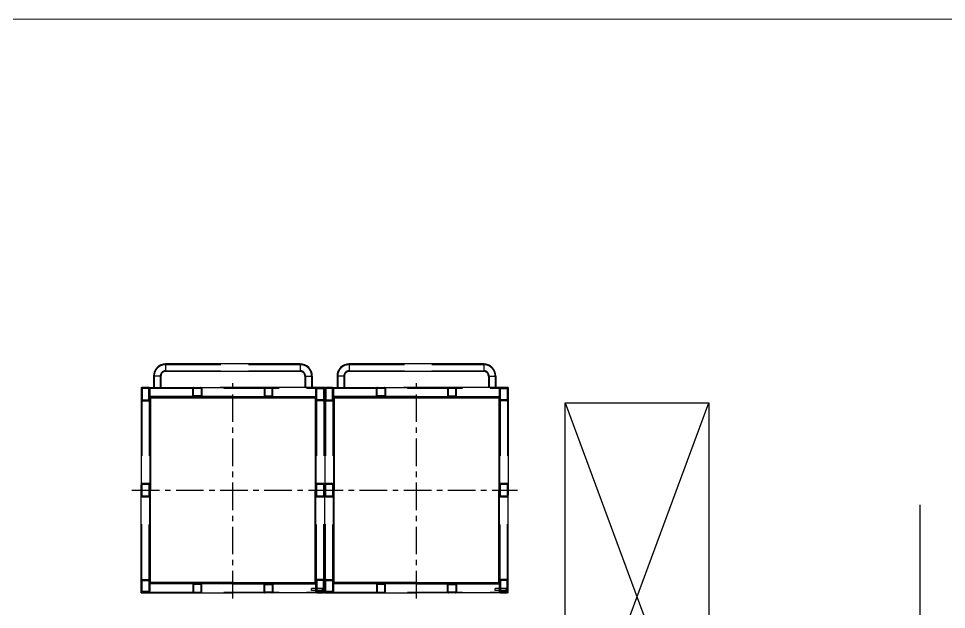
# Model space of a CAD drawing. Header units: millimetres. Extents: x 10462777 to 22643323, y 453826 to 1389191.
# Drawn here: x 11285680 to 11289886, y 586815 to 589493 of the extents above; entities that cross this region are included whole.
import ezdxf

# ---------------------------------------------------------------- set-up
doc = ezdxf.new("R2010")
doc.units = ezdxf.units.MM
doc.header["$LTSCALE"] = 200
doc.header["$MEASUREMENT"] = 0
doc.header["$PDMODE"] = 35
doc.header["$PDSIZE"] = -5
for name, pattern in [('CENTER', [2, 1.25, -0.25, 0.25, -0.25]), ('HIDDEN', [3.75, 2.5, -1.25]), ('PHANTOM', [2.5, 1.25, -0.25, 0.25, -0.25, 0.25, -0.25]), ('STRICHPUNKT2', [18.5, 10, -4, 0.5, -4])]:
    doc.linetypes.add(name, pattern=pattern)
doc.layers.get('0').update_dxf_attribs({"linetype": 'CONTINUOUS'})
doc.layers.get('DEFPOINTS').update_dxf_attribs({"linetype": 'CONTINUOUS'})
for name, color, linetype in [('1 Center', 1, 'CENTER'), ('3 Hidden', 3, 'HIDDEN'), ('7', 7, 'CONTINUOUS'), ('ELEV', 6, 'CONTINUOUS')]:
    doc.layers.add(name, color=color, linetype=linetype)
doc.styles.get("Standard").update_dxf_attribs({"font": 'SYMBOL'})
doc.dimstyles.new('ROMANS', dxfattribs={"dimtxt": 2.5, "dimasz": 2.5, "dimexe": 1.25, "dimexo": 0.625, "dimtad": 1, "dimdec": 4, "dimdsep": 46, "dimlunit": 6, "dimtxsty": 'Standard', "dimcen": 2.5, "dimadec": 0, "dimazin": 0, "dimtfac": 1, "dimtdec": 4, "dimtmove": 0, "dimatfit": 3, "dimfxl": 1, "dimtolj": 1, "dimtzin": 0, "dimarcsym": 0})

# ---------------------------------------------------------------- blocks, each defined once
blk = doc.blocks.new('A$C0CF62632')
at = {"color": 4}
for p, q in [((25.9, 873.6), (25.9, 457.6)), ((25.9, 873.6), (490.9, 873.6)), ((955.9, 873.6), (490.9, 873.6)), ((955.9, 873.6), (955.9, 457.6)), ((25.9, 833.6), (490.9, 833.6)), ((65.9, 457.6), (65.9, 833.6)), ((65.9, 830.6), (65.9, 833.6)), ((68.9, 457.6), (68.9, 833.6)), ((71.9, 457.6), (71.9, 833.6)), ((71.9, 830.6), (490.9, 830.6)), ((955.9, 833.6), (490.9, 833.6)), ((909.9, 830.6), (490.9, 830.6)), ((909.9, 833.6), (909.9, 81.6)), ((912.9, 833.6), (912.9, 81.6)), ((915.9, 457.6), (915.9, 833.6)), ((915.9, 830.6), (915.9, 833.6)), ((1007.8, 817.6), (955.9, 817.6)), ((1007.8, 783.6), (1007.8, 817.6)), ((1007.8, 783.6), (955.9, 783.6)), ((1028.9, 152.1), (1028.9, 763)), ((1062.9, 762.5), (1028.9, 762.5)), ((1062.9, 152.7), (1062.9, 762.5)), ((25.9, 41.6), (25.9, 457.6)), ((65.9, 457.6), (65.9, 81.6)), ((68.9, 457.6), (68.9, 81.6)), ((71.9, 457.6), (71.9, 81.6)), ((915.9, 457.6), (915.9, 81.6)), ((955.9, 41.6), (955.9, 457.6)), ((1007.8, 131.6), (955.9, 131.6)), ((1007.8, 131.6), (1007.8, 97.6)), ((1062.9, 152.7), (1028.9, 152.7)), ((65.9, 84.6), (65.9, 81.6)), ((71.9, 84.6), (490.9, 84.6)), ((909.9, 84.6), (490.9, 84.6)), ((915.9, 84.6), (915.9, 81.6)), ((1007.8, 97.6), (955.9, 97.6)), ((25.9, 81.6), (490.9, 81.6)), ((955.9, 81.6), (490.9, 81.6)), ((25.9, 41.6), (490.9, 41.6)), ((955.9, 41.6), (490.9, 41.6))]:
    blk.add_line(p, q, dxfattribs=at)
at = {"color": 0}
for q in [(955.9, 514.9), (955.9, 400.3)]:
    blk.add_line((955.9, 457.6), q, dxfattribs=at)
at = {"color": 4, "linetype": 'STRICHPUNKT2'}
for p, q in [((23.4, 94.8), (23.4, 94.8)), ((958.4, 94.8), (958.4, 94.8))]:
    blk.add_line(p, q, dxfattribs=at)
at = {"color": 6, "linetype": 'HIDDEN'}
for p, q in [((35.9, 51.6), (35.9, 101.6)), ((35.9, 101.6), (44.9, 101.6)), ((44.9, 51.6), (44.9, 101.6)), ((35.9, 51.6), (44.9, 51.6))]:
    blk.add_line(p, q, dxfattribs=at)
blk.add_line((25.9, 41.6), (85.9, 41.6))
at = {"color": 0}
for points in [[(80.9, 838.6), (30.9, 838.6), (30.9, 868.6), (80.9, 868.6)], [(900.9, 838.6), (950.9, 838.6), (950.9, 868.6), (900.9, 868.6)], [(80.9, 76.6), (30.9, 76.6), (30.9, 46.6), (80.9, 46.6)], [(900.9, 76.6), (950.9, 76.6), (950.9, 46.6), (900.9, 46.6)]]:
    blk.add_lwpolyline(points, close=True, dxfattribs=at)
at = {"color": 4}
for centre, radius, start, end in [((1007.8, 762.5), 55.1, 359.9904, 90.0096), ((1007.8, 762.5), 21.1, 359.9362, 90.0638), ((1007.8, 152.7), 55.1, 269.9904, 0.0096), ((1007.8, 152.7), 21.1, 269.9362, 0.0638)]:
    blk.add_arc(centre, radius, start, end, dxfattribs=at)
at = {"layer": '1 Center', "ltscale": 0.5}
for p, q in [((490.9, 915.2), (490.9, 0)), ((0, 457.6), (981.8, 457.6)), ((0, 457.6), (981.8, 457.6))]:
    blk.add_line(p, q, dxfattribs=at)
at = {"layer": '3 Hidden', "color": 4, "linetype": 'HIDDEN'}
for p, q in [((25.9, 870.4), (73.9, 870.4)), ((25.9, 840), (25.9, 867.2)), ((29.1, 840), (29.1, 867.2)), ((32.3, 873.6), (79.5, 873.6)), ((32.3, 870.4), (79.5, 870.4)), ((82.7, 867.2), (82.7, 840)), ((85.9, 867.2), (85.9, 840)), ((460.9, 840), (460.9, 867.2)), ((460.9, 867.2), (460.9, 840)), ((464.1, 840), (464.1, 867.2)), ((464.1, 867.2), (464.1, 840)), ((467.3, 873.6), (514.5, 873.6)), ((514.5, 873.6), (467.3, 873.6)), ((467.3, 870.4), (514.5, 870.4)), ((514.5, 870.4), (467.3, 870.4)), ((517.7, 867.2), (517.7, 840)), ((517.7, 840), (517.7, 867.2)), ((520.9, 867.2), (520.9, 840)), ((520.9, 840), (520.9, 867.2)), ((895.9, 867.2), (895.9, 840)), ((899.1, 867.2), (899.1, 840)), ((949.5, 873.6), (902.3, 873.6)), ((949.5, 870.4), (902.3, 870.4)), ((955.9, 870.4), (907.8, 870.4)), ((952.7, 840), (952.7, 867.2)), ((955.9, 840), (955.9, 867.2)), ((25.9, 836.8), (73.9, 836.8)), ((79.5, 836.8), (32.3, 836.8)), ((79.5, 833.6), (32.3, 833.6)), ((514.5, 836.8), (467.3, 836.8)), ((467.3, 836.8), (514.5, 836.8)), ((514.5, 833.6), (467.3, 833.6)), ((467.3, 833.6), (514.5, 833.6)), ((902.3, 836.8), (949.5, 836.8)), ((902.3, 833.6), (949.5, 833.6)), ((955.9, 836.8), (907.8, 836.8)), ((25.9, 78.4), (73.9, 78.4)), ((25.9, 75.2), (25.9, 48)), ((25.9, 44.8), (73.9, 44.8)), ((29.1, 75.2), (29.1, 48)), ((79.5, 81.6), (32.3, 81.6)), ((79.5, 78.4), (32.3, 78.4)), ((32.3, 44.8), (79.5, 44.8)), ((82.7, 48), (82.7, 75.2)), ((85.9, 48), (85.9, 75.2)), ((460.9, 75.2), (460.9, 48)), ((460.9, 48), (460.9, 75.2)), ((464.1, 75.2), (464.1, 48)), ((464.1, 48), (464.1, 75.2)), ((514.5, 81.6), (467.3, 81.6)), ((467.3, 81.6), (514.5, 81.6)), ((514.5, 78.4), (467.3, 78.4)), ((467.3, 78.4), (514.5, 78.4)), ((467.3, 44.8), (514.5, 44.8)), ((514.5, 44.8), (467.3, 44.8)), ((517.7, 48), (517.7, 75.2)), ((517.7, 75.2), (517.7, 48)), ((520.9, 48), (520.9, 75.2)), ((520.9, 75.2), (520.9, 48)), ((895.9, 48), (895.9, 75.2)), ((899.1, 48), (899.1, 75.2)), ((902.3, 81.6), (949.5, 81.6)), ((902.3, 78.4), (949.5, 78.4)), ((949.5, 44.8), (902.3, 44.8)), ((955.9, 78.4), (907.8, 78.4)), ((955.9, 44.8), (907.8, 44.8)), ((952.7, 75.2), (952.7, 48)), ((955.9, 75.2), (955.9, 48)), ((32.3, 41.6), (79.5, 41.6)), ((467.3, 41.6), (514.5, 41.6)), ((514.5, 41.6), (467.3, 41.6)), ((949.5, 41.6), (902.3, 41.6))]:
    blk.add_line(p, q, dxfattribs=at)
at = {"layer": '3 Hidden', "color": 0, "linetype": 'HIDDEN'}
for p, q in [((30.9, 840), (30.9, 868.6)), ((950.9, 840), (950.9, 868.6)), ((30.9, 75.2), (30.9, 46.6)), ((950.9, 75.2), (950.9, 46.6))]:
    blk.add_line(p, q, dxfattribs=at)
at = {"layer": '3 Hidden', "color": 4}
for p, q in [((28.9, 634.7), (28.9, 602.7)), ((61.9, 638.6), (29.9, 638.6)), ((61.9, 635.7), (29.9, 635.7)), ((62.9, 602.7), (62.9, 634.7)), ((918.9, 602.7), (918.9, 634.7)), ((919.9, 638.6), (951.9, 638.6)), ((919.9, 635.7), (951.9, 635.7)), ((952.9, 634.7), (952.9, 602.7)), ((29.9, 601.7), (61.9, 601.7)), ((29.9, 598.6), (61.9, 598.6)), ((951.9, 601.7), (919.9, 601.7)), ((951.9, 598.6), (919.9, 598.6)), ((28.9, 280.5), (28.9, 312.5)), ((29.9, 316.6), (61.9, 316.6)), ((29.9, 313.5), (61.9, 313.5)), ((62.9, 312.5), (62.9, 280.5)), ((918.9, 312.5), (918.9, 280.5)), ((951.9, 316.6), (919.9, 316.6)), ((951.9, 313.5), (919.9, 313.5)), ((952.9, 280.5), (952.9, 312.5)), ((61.9, 279.5), (29.9, 279.5)), ((61.9, 276.6), (29.9, 276.6)), ((919.9, 279.5), (951.9, 279.5)), ((919.9, 276.6), (951.9, 276.6))]:
    blk.add_line(p, q, dxfattribs=at)
at = {"layer": '3 Hidden', "color": 4, "linetype": 'HIDDEN'}
for centre, radius, start, end in [((32.3, 867.2), 6.4, 90, 180), ((32.3, 867.2), 3.2, 90, 180), ((79.5, 867.2), 6.4, 0, 90), ((79.5, 867.2), 3.2, 0, 90), ((467.3, 867.2), 6.4, 90, 180), ((467.3, 867.2), 6.4, 90, 180), ((467.3, 867.2), 3.2, 90, 180), ((467.3, 867.2), 3.2, 90, 180), ((514.5, 867.2), 6.4, 0, 90), ((514.5, 867.2), 6.4, 0, 90), ((514.5, 867.2), 3.2, 0, 90), ((514.5, 867.2), 3.2, 0, 90), ((902.3, 867.2), 6.4, 90, 180), ((902.3, 867.2), 3.2, 90, 180), ((949.5, 867.2), 6.4, 0, 90), ((949.5, 867.2), 3.2, 0, 90), ((32.3, 840), 6.4, 180, 270), ((32.3, 840), 3.2, 180, 270), ((79.5, 840), 6.4, 270, 360), ((79.5, 840), 3.2, 270, 360), ((467.3, 840), 6.4, 180, 270), ((467.3, 840), 6.4, 180, 270), ((467.3, 840), 3.2, 180, 270), ((467.3, 840), 3.2, 180, 270), ((514.5, 840), 6.4, 270, 360), ((514.5, 840), 3.2, 270, 360), ((514.5, 840), 6.4, 270, 360), ((514.5, 840), 3.2, 270, 360), ((902.3, 840), 6.4, 180, 270), ((902.3, 840), 3.2, 180, 270), ((949.5, 840), 6.4, 270, 360), ((949.5, 840), 3.2, 270, 360), ((32.3, 75.2), 6.4, 90, 180), ((32.3, 48), 6.4, 180, 270), ((32.3, 75.2), 3.2, 90, 180), ((32.3, 48), 3.2, 180, 270), ((79.5, 75.2), 6.4, 0, 90), ((79.5, 75.2), 3.2, 0, 90), ((79.5, 48), 6.4, 270, 360), ((79.5, 48), 3.2, 270, 360), ((467.3, 75.2), 6.4, 90, 180), ((467.3, 75.2), 6.4, 90, 180), ((467.3, 48), 6.4, 180, 270), ((467.3, 48), 6.4, 180, 270), ((467.3, 75.2), 3.2, 90, 180), ((467.3, 75.2), 3.2, 90, 180), ((467.3, 48), 3.2, 180, 270), ((467.3, 48), 3.2, 180, 270), ((514.5, 75.2), 6.4, 0, 90), ((514.5, 75.2), 6.4, 0, 90), ((514.5, 75.2), 3.2, 0, 90), ((514.5, 75.2), 3.2, 0, 90), ((514.5, 48), 6.4, 270, 360), ((514.5, 48), 3.2, 270, 360), ((514.5, 48), 6.4, 270, 360), ((514.5, 48), 3.2, 270, 360), ((902.3, 75.2), 6.4, 90, 180), ((902.3, 48), 6.4, 180, 270), ((902.3, 75.2), 3.2, 90, 180), ((902.3, 48), 3.2, 180, 270), ((949.5, 75.2), 6.4, 0, 90), ((949.5, 75.2), 3.2, 0, 90), ((949.5, 48), 6.4, 270, 360), ((949.5, 48), 3.2, 270, 360)]:
    blk.add_arc(centre, radius, start, end, dxfattribs=at)
at = {"layer": '3 Hidden', "color": 4}
for centre, radius, start, end in [((29.9, 634.6), 4, 90, 180), ((29.9, 634.7), 1, 90, 180), ((61.9, 634.6), 4, 0, 90), ((61.9, 634.7), 1, 0, 90), ((919.9, 634.6), 4, 90, 180), ((919.9, 634.7), 1, 90, 180), ((951.9, 634.6), 4, 0, 90), ((951.9, 634.7), 1, 0, 90), ((29.9, 602.6), 4, 180, 270), ((29.9, 602.7), 1, 180, 270), ((61.9, 602.7), 1, 270, 0), ((61.9, 602.6), 4, 270, 0), ((919.9, 602.6), 4, 180, 270), ((919.9, 602.7), 1, 180, 270), ((951.9, 602.7), 1, 270, 0), ((951.9, 602.6), 4, 270, 0), ((29.9, 312.6), 4, 90, 180), ((29.9, 312.5), 1, 90, 180), ((61.9, 312.6), 4, 360, 90), ((61.9, 312.5), 1, 0, 90), ((919.9, 312.6), 4, 90, 180), ((919.9, 312.5), 1, 90, 180), ((951.9, 312.6), 4, 0, 90), ((951.9, 312.5), 1, 360, 90), ((29.9, 280.6), 4, 180, 270), ((29.9, 280.5), 1, 180, 270), ((61.9, 280.6), 4, 270, 360), ((61.9, 280.5), 1, 270, 0), ((919.9, 280.6), 4, 180, 270), ((919.9, 280.5), 1, 180, 270), ((951.9, 280.6), 4, 270, 0), ((951.9, 280.5), 1, 270, 0)]:
    blk.add_arc(centre, radius, start, end, dxfattribs=at)
at = {"layer": '7', "color": 7, "linetype": 'HIDDEN', "ltscale": 0.5}
for p, q in [((29.1, 873.6), (29.1, 41.6)), ((952.7, 873.6), (952.7, 41.6)), ((1007.8, 814.6), (955.9, 814.6)), ((1007.8, 786.6), (955.9, 786.6)), ((1032.1, 762.5), (1032.1, 152.7)), ((1059.7, 762.5), (1059.7, 152.7))]:
    blk.add_line(p, q, dxfattribs=at)
at = {"layer": '7', "color": 0, "linetype": 'HIDDEN', "ltscale": 0.5}
for p, q in [((85.9, 870.4), (490.9, 870.4)), ((895.9, 870.4), (490.9, 870.4)), ((85, 836.8), (490.9, 836.8)), ((896.7, 836.8), (490.9, 836.8)), ((85, 78.4), (490.9, 78.4)), ((85.9, 44.8), (490.9, 44.8)), ((896.7, 78.4), (490.9, 78.4)), ((895.9, 44.8), (490.9, 44.8))]:
    blk.add_line(p, q, dxfattribs=at)
at = {"layer": '7', "color": 7, "linetype": 'HIDDEN'}
for p, q in [((1007.8, 128.6), (955.9, 128.6)), ((1007.8, 100.6), (955.9, 100.6))]:
    blk.add_line(p, q, dxfattribs=at)
at = {"layer": '7', "color": 7, "linetype": 'HIDDEN', "ltscale": 0.5}
for centre, radius, start, end in [((1007.8, 762.5), 52.1, 359.9904, 90.0096), ((1007.8, 762.5), 24.1, 359.9362, 90.0638), ((1007.8, 152.7), 52.1, 269.9904, 0.0096), ((1007.8, 152.7), 24.1, 269.9362, 0.0638)]:
    blk.add_arc(centre, radius, start, end, dxfattribs=at)
blk = doc.blocks.new('*D377')
at = {"layer": '7', "color": 1, "lineweight": -2, "transparency": 16777216}
for p, q in [((11282882.7, 587138.4), (11282851.4, 587159)), ((11282914, 587117.8), (11285428.6, 585463.4)), ((11285739.1, 585259.1), (11285459.9, 585442.8))]:
    blk.add_line(p, q, dxfattribs=at)
at = {"layer": '7', "color": 1, "transparency": 16777216}
for points in [[(11282886.1, 587143.6), (11282879.3, 587133.1), (11282914, 587117.8)], [(11285463.4, 585448), (11285456.5, 585437.5), (11285428.6, 585463.4)]]:
    blk.add_solid(points, dxfattribs=at)
at = {"layer": 'DEFPOINTS', "color": 0, "transparency": 16777216}
for p in [(11282914, 587117.8), (11285428.6, 585463.4)]:
    blk.add_point(p, dxfattribs=at)
at = {"layer": '7', "color": 4, "transparency": 16777216, "insert": (11285676.4, 585344.5), "char_height": 37.5, "attachment_point": 5, "rotation": 326.6587}
blk.add_mtext('\\A1;∅3,010', dxfattribs=at)
blk = doc.blocks.new('A$C08586AF6')
at = {"layer": '7', "color": 71, "linetype": 'PHANTOM'}
for p, q in [((152.1, 1270.7), (231.3, 1349.9)), ((1349.9, 1270.7), (1270.7, 1349.9)), ((156.3, 1345.7), (220, 1282)), ((159.2, 1334.3), (167.7, 1342.8)), ((215.7, 1277.8), (159.2, 1334.3)), ((166.2, 1327.3), (174.7, 1335.8)), ((224.2, 1286.3), (167.7, 1342.8)), ((1277.8, 1286.3), (1334.3, 1342.8)), ((1345.7, 1345.7), (1282, 1282)), ((1286.3, 1277.8), (1342.8, 1334.3)), ((1335.8, 1327.3), (1327.3, 1335.8)), ((1342.8, 1334.3), (1334.3, 1342.8)), ((201.6, 1291.9), (210.1, 1300.4)), ((215.7, 1277.8), (224.2, 1286.3)), ((1286.3, 1277.8), (1277.8, 1286.3)), ((1300.4, 1291.9), (1291.9, 1300.4)), ((19.8, 1086.5), (94.8, 1216.5)), ((37.1, 1076.5), (112.1, 1206.5)), ((88.8, 1206.1), (134.5, 1179.7)), ((94.8, 1216.5), (141.5, 1189.5)), ((25.8, 1096.9), (71.5, 1070.6)), ((19.8, 1086.5), (66.5, 1059.6)), ((1462.6, 991), (1636.3, 991)), ((1467.5, 976), (1646.3, 976)), ((1646.3, 526), (1646.3, 976)), ((1661.3, 536), (1661.3, 966)), ((1462.6, 511), (1636.3, 511)), ((1467.5, 526), (1646.3, 526)), ((152.1, 231.3), (231.3, 152.1)), ((156.3, 156.3), (219.9, 219.9)), ((215.7, 224.2), (159.2, 167.6)), ((224.2, 215.7), (167.6, 159.2)), ((215.7, 224.2), (224.2, 215.7)), ((1349.9, 231.3), (1270.7, 152.1)), ((1286.3, 224.2), (1277.8, 215.7)), ((1277.8, 215.7), (1334.3, 159.2)), ((1345.7, 156.3), (1282, 220)), ((1286.3, 224.2), (1342.8, 167.7)), ((166.2, 174.7), (174.7, 166.2)), ((201.6, 210.1), (210.1, 201.6)), ((1300.4, 210.1), (1291.9, 201.6)), ((1335.8, 174.7), (1327.3, 166.2)), ((159.2, 167.6), (167.6, 159.2)), ((1342.8, 167.7), (1334.3, 159.2))]:
    blk.add_line(p, q, dxfattribs=at)
blk.add_circle((751, 751), 751, dxfattribs=at)
for centre, start, end in [((1636.3, 966), 0, 90), ((1636.3, 536), 270, 0)]:
    blk.add_arc(centre, 25, start, end, dxfattribs=at)

msp = doc.modelspace()

# ---------------------------------------------------------------- linework, layer by layer
at = {"ltscale": 10}
for p, q in [((11264358.29732, 589493.03197), (11313281.32522, 589488.57412)), ((11288158.48948, 585991.02918, 0), (11288808.48948, 587751.17558, 0)), ((11288158.48948, 587751.17558, 0), (11288808.48948, 585991.02918, 0)), ((11289764.98668, 587289.34822, 0), (11289764.98668, 586689.34822, 0))]:
    msp.add_line(p, q, dxfattribs=at)
at = {"layer": 'ELEV'}
for p, q in [((11288158.48948, 587751.17558), (11288808.48948, 587751.17558)), ((11288158.48948, 585991.02918), (11288158.48948, 587751.17558)), ((11288808.48948, 587751.17558), (11288808.48948, 585991.02918))]:
    msp.add_line(p, q, dxfattribs=at)

# ---------------------------------------------------------------- block references
at = {"ltscale": 10, "rotation": 89.99999999999991}
for p in [(11287109.40638, 586864.56851), (11287941.40661, 586864.56851)]:
    msp.add_blockref('A$C0CF62632', p, dxfattribs=at)
at = {"layer": '7', "xscale": -1, "rotation": 107.9472566882953}
msp.add_blockref('A$C08586AF6', (11285371.68113, 587468.77596, 0), dxfattribs=at)

# ---------------------------------------------------------------- dimensions: what is measured, and where the dimension line sits
at = {"layer": '7'}
dim = msp.add_diameter_dim_2p(p1=(11282914.03352, 587117.75215, 0), p2=(11285428.62197, 585463.3807, 0), dimstyle='ROMANS', override={"dimscale": 15, "dimexo": 1, "dimgap": 1, "dimclrd": 1, "dimclre": 1, "dimclrt": 4, "dimadec": 4, "dimazin": 2}, dxfattribs=at)
dim.commit()
dim.dimension.update_dxf_attribs({"geometry": '*D377', "text_midpoint": (11285656.12107, 585313.7069, 0), "dimtype": 163})

doc.saveas('drawing.dxf')
